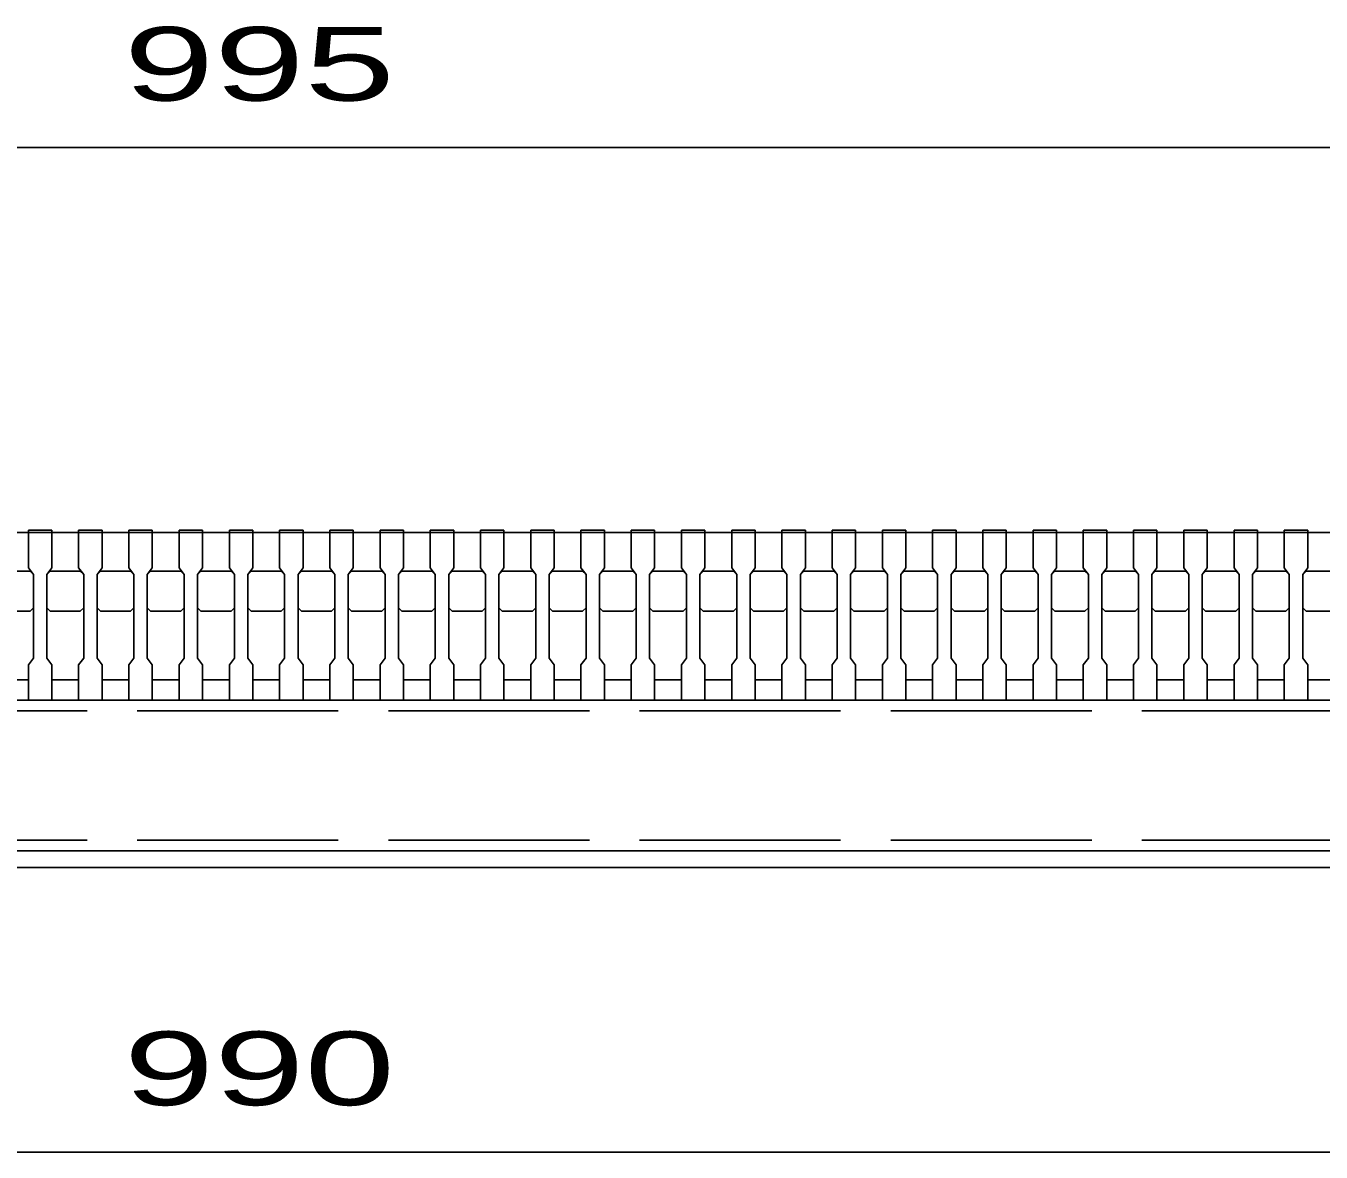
# Model space of a CAD drawing. Units: millimetres, scale not verified. Extents: x -1820 to 1731, y -1282 to 1054.
# Drawn here: x -999.8 to -613, y -767.5 to -431.2 of the extents above; entities that cross this region are included whole.
import ezdxf
from ezdxf.enums import TextEntityAlignment as Align

# ---------------------------------------------------------------- set-up
doc = ezdxf.new("R2010")
doc.units = ezdxf.units.MM
doc.header["$LTSCALE"] = 10
doc.linetypes.add('DASHED', pattern=[7.5, 6, -1.5])
doc.layers.add('16', color=3, linetype='Continuous', lineweight=25)
doc.layers.add('22', color=4, linetype='Continuous', lineweight=25)
doc.styles.add('ベクトル', font='')
doc.styles.get('ベクトル').set_extended_font_data('ベクトル')

msp = doc.modelspace()

# ---------------------------------------------------------------- linework, layer by layer
at = {"layer": '16'}
for p, q in [((-1419, -582.5), (-424, -582.5)), ((-999, -582.5), (-999, -581.8)), ((-999, -581.8), (-992, -581.8)), ((-999, -582.5), (-999, -593)), ((-992, -582.5), (-999, -582.5)), ((-992, -581.8), (-992, -582.5)), ((-992, -593), (-992, -582.5)), ((-984, -582.5), (-984, -581.8)), ((-984, -581.8), (-977, -581.8)), ((-984, -582.5), (-984, -593)), ((-977, -582.5), (-984, -582.5)), ((-977, -581.8), (-977, -582.5)), ((-977, -593), (-977, -582.5)), ((-969, -582.5), (-969, -581.8)), ((-969, -581.8), (-962, -581.8)), ((-969, -582.5), (-969, -593)), ((-962, -582.5), (-969, -582.5)), ((-962, -581.8), (-962, -582.5)), ((-962, -593), (-962, -582.5)), ((-954, -582.5), (-954, -581.8)), ((-954, -581.8), (-947, -581.8)), ((-954, -582.5), (-954, -593)), ((-947, -582.5), (-954, -582.5)), ((-947, -581.8), (-947, -582.5)), ((-947, -593), (-947, -582.5)), ((-939, -582.5), (-939, -581.8)), ((-939, -581.8), (-932, -581.8)), ((-939, -582.5), (-939, -593)), ((-932, -582.5), (-939, -582.5)), ((-932, -581.8), (-932, -582.5)), ((-932, -593), (-932, -582.5)), ((-924, -582.5), (-924, -581.8)), ((-924, -581.8), (-917, -581.8)), ((-924, -582.5), (-924, -593)), ((-917, -582.5), (-924, -582.5)), ((-917, -581.8), (-917, -582.5)), ((-917, -593), (-917, -582.5)), ((-909, -582.5), (-909, -581.8)), ((-909, -581.8), (-902, -581.8)), ((-909, -582.5), (-909, -593)), ((-902, -582.5), (-909, -582.5)), ((-902, -581.8), (-902, -582.5)), ((-902, -593), (-902, -582.5)), ((-894, -582.5), (-894, -581.8)), ((-894, -581.8), (-887, -581.8)), ((-894, -582.5), (-894, -593)), ((-887, -582.5), (-894, -582.5)), ((-887, -581.8), (-887, -582.5)), ((-887, -593), (-887, -582.5)), ((-879, -582.5), (-879, -581.8)), ((-879, -581.8), (-872, -581.8)), ((-879, -582.5), (-879, -593)), ((-872, -582.5), (-879, -582.5)), ((-872, -581.8), (-872, -582.5)), ((-872, -593), (-872, -582.5)), ((-864, -582.5), (-864, -581.8)), ((-864, -581.8), (-857, -581.8)), ((-864, -582.5), (-864, -593)), ((-857, -582.5), (-864, -582.5)), ((-857, -581.8), (-857, -582.5)), ((-857, -593), (-857, -582.5)), ((-849, -582.5), (-849, -581.8)), ((-849, -581.8), (-842, -581.8)), ((-849, -582.5), (-849, -593)), ((-842, -582.5), (-849, -582.5)), ((-842, -581.8), (-842, -582.5)), ((-842, -593), (-842, -582.5)), ((-834, -582.5), (-834, -581.8)), ((-834, -581.8), (-827, -581.8)), ((-834, -582.5), (-834, -593)), ((-827, -582.5), (-834, -582.5)), ((-827, -581.8), (-827, -582.5)), ((-827, -593), (-827, -582.5)), ((-819, -582.5), (-819, -581.8)), ((-819, -581.8), (-812, -581.8)), ((-819, -582.5), (-819, -593)), ((-812, -582.5), (-819, -582.5)), ((-812, -581.8), (-812, -582.5)), ((-812, -593), (-812, -582.5)), ((-804, -582.5), (-804, -581.8)), ((-804, -581.8), (-797, -581.8)), ((-804, -582.5), (-804, -593)), ((-797, -582.5), (-804, -582.5)), ((-797, -581.8), (-797, -582.5)), ((-797, -593), (-797, -582.5)), ((-789, -582.5), (-789, -581.8)), ((-789, -581.8), (-782, -581.8)), ((-789, -582.5), (-789, -593)), ((-782, -582.5), (-789, -582.5)), ((-782, -581.8), (-782, -582.5)), ((-782, -593), (-782, -582.5)), ((-774, -582.5), (-774, -581.8)), ((-774, -581.8), (-767, -581.8)), ((-774, -582.5), (-774, -593)), ((-767, -582.5), (-774, -582.5)), ((-767, -581.8), (-767, -582.5)), ((-767, -593), (-767, -582.5)), ((-759, -582.5), (-759, -581.8)), ((-759, -581.8), (-752, -581.8)), ((-759, -582.5), (-759, -593)), ((-752, -582.5), (-759, -582.5)), ((-752, -581.8), (-752, -582.5)), ((-752, -593), (-752, -582.5)), ((-744, -582.5), (-744, -581.8)), ((-744, -581.8), (-737, -581.8)), ((-744, -582.5), (-744, -593)), ((-737, -582.5), (-744, -582.5)), ((-737, -581.8), (-737, -582.5)), ((-737, -593), (-737, -582.5)), ((-729, -582.5), (-729, -581.8)), ((-729, -581.8), (-722, -581.8)), ((-729, -582.5), (-729, -593)), ((-722, -582.5), (-729, -582.5)), ((-722, -581.8), (-722, -582.5)), ((-722, -593), (-722, -582.5)), ((-714, -582.5), (-714, -581.8)), ((-714, -581.8), (-707, -581.8)), ((-714, -582.5), (-714, -593)), ((-707, -582.5), (-714, -582.5)), ((-707, -581.8), (-707, -582.5)), ((-707, -593), (-707, -582.5)), ((-699, -582.5), (-699, -581.8)), ((-699, -581.8), (-692, -581.8)), ((-699, -582.5), (-699, -593)), ((-692, -582.5), (-699, -582.5)), ((-692, -581.8), (-692, -582.5)), ((-692, -593), (-692, -582.5)), ((-684, -582.5), (-684, -581.8)), ((-684, -581.8), (-677, -581.8)), ((-684, -582.5), (-684, -593)), ((-677, -582.5), (-684, -582.5)), ((-677, -581.8), (-677, -582.5)), ((-677, -593), (-677, -582.5)), ((-669, -582.5), (-669, -581.8)), ((-669, -581.8), (-662, -581.8)), ((-669, -582.5), (-669, -593)), ((-662, -582.5), (-669, -582.5)), ((-662, -581.8), (-662, -582.5)), ((-662, -593), (-662, -582.5)), ((-654, -582.5), (-654, -581.8)), ((-654, -581.8), (-647, -581.8)), ((-654, -582.5), (-654, -593)), ((-647, -582.5), (-654, -582.5)), ((-647, -581.8), (-647, -582.5)), ((-647, -593), (-647, -582.5)), ((-639, -582.5), (-639, -581.8)), ((-639, -581.8), (-632, -581.8)), ((-639, -582.5), (-639, -593)), ((-632, -582.5), (-639, -582.5)), ((-632, -581.8), (-632, -582.5)), ((-632, -593), (-632, -582.5)), ((-624, -582.5), (-624, -581.8)), ((-624, -581.8), (-617, -581.8)), ((-624, -582.5), (-624, -593)), ((-617, -582.5), (-624, -582.5)), ((-617, -581.8), (-617, -582.5)), ((-617, -593), (-617, -582.5)), ((-1007.5, -594), (-998.5, -594)), ((-999, -593), (-997.5, -595)), ((-998.5, -594), (-997.5, -595)), ((-997.5, -595), (-997.5, -620)), ((-993.5, -595), (-992, -593)), ((-993.5, -595), (-992.5, -594)), ((-993.5, -620), (-993.5, -595)), ((-992.5, -594), (-983.5, -594)), ((-984, -593), (-982.5, -595)), ((-983.5, -594), (-982.5, -595)), ((-982.5, -595), (-982.5, -620)), ((-978.5, -595), (-977, -593)), ((-978.5, -595), (-977.5, -594)), ((-978.5, -620), (-978.5, -595)), ((-977.5, -594), (-968.5, -594)), ((-969, -593), (-967.5, -595)), ((-968.5, -594), (-967.5, -595)), ((-967.5, -595), (-967.5, -620)), ((-963.5, -595), (-962, -593)), ((-963.5, -595), (-962.5, -594)), ((-963.5, -620), (-963.5, -595)), ((-962.5, -594), (-953.5, -594)), ((-954, -593), (-952.5, -595)), ((-953.5, -594), (-952.5, -595)), ((-952.5, -595), (-952.5, -620)), ((-948.5, -595), (-947, -593)), ((-948.5, -595), (-947.5, -594)), ((-948.5, -620), (-948.5, -595)), ((-947.5, -594), (-938.5, -594)), ((-939, -593), (-937.5, -595)), ((-938.5, -594), (-937.5, -595)), ((-937.5, -595), (-937.5, -620)), ((-933.5, -595), (-932, -593)), ((-933.5, -595), (-932.5, -594)), ((-933.5, -620), (-933.5, -595)), ((-932.5, -594), (-923.5, -594)), ((-924, -593), (-922.5, -595)), ((-923.5, -594), (-922.5, -595)), ((-922.5, -595), (-922.5, -620)), ((-918.5, -595), (-917, -593)), ((-918.5, -595), (-917.5, -594)), ((-918.5, -620), (-918.5, -595)), ((-917.5, -594), (-908.5, -594)), ((-909, -593), (-907.5, -595)), ((-908.5, -594), (-907.5, -595)), ((-907.5, -595), (-907.5, -620)), ((-903.5, -595), (-902, -593)), ((-903.5, -595), (-902.5, -594)), ((-903.5, -620), (-903.5, -595)), ((-902.5, -594), (-893.5, -594)), ((-894, -593), (-892.5, -595)), ((-893.5, -594), (-892.5, -595)), ((-892.5, -595), (-892.5, -620)), ((-888.5, -595), (-887, -593)), ((-888.5, -595), (-887.5, -594)), ((-888.5, -620), (-888.5, -595)), ((-887.5, -594), (-878.5, -594)), ((-879, -593), (-877.5, -595)), ((-878.5, -594), (-877.5, -595)), ((-877.5, -595), (-877.5, -620)), ((-873.5, -595), (-872, -593)), ((-873.5, -595), (-872.5, -594)), ((-873.5, -620), (-873.5, -595)), ((-872.5, -594), (-863.5, -594)), ((-864, -593), (-862.5, -595)), ((-863.5, -594), (-862.5, -595)), ((-862.5, -595), (-862.5, -620)), ((-858.5, -595), (-857, -593)), ((-858.5, -595), (-857.5, -594)), ((-858.5, -620), (-858.5, -595)), ((-857.5, -594), (-848.5, -594)), ((-849, -593), (-847.5, -595)), ((-848.5, -594), (-847.5, -595)), ((-847.5, -595), (-847.5, -620)), ((-843.5, -595), (-842, -593)), ((-843.5, -595), (-842.5, -594)), ((-843.5, -620), (-843.5, -595)), ((-842.5, -594), (-833.5, -594)), ((-834, -593), (-832.5, -595)), ((-833.5, -594), (-832.5, -595)), ((-832.5, -595), (-832.5, -620)), ((-828.5, -595), (-827, -593)), ((-828.5, -595), (-827.5, -594)), ((-828.5, -620), (-828.5, -595)), ((-827.5, -594), (-818.5, -594)), ((-819, -593), (-817.5, -595)), ((-818.5, -594), (-817.5, -595)), ((-817.5, -595), (-817.5, -620)), ((-813.5, -595), (-812, -593)), ((-813.5, -595), (-812.5, -594)), ((-813.5, -620), (-813.5, -595)), ((-812.5, -594), (-803.5, -594)), ((-804, -593), (-802.5, -595)), ((-803.5, -594), (-802.5, -595)), ((-802.5, -595), (-802.5, -620)), ((-798.5, -595), (-797, -593)), ((-798.5, -595), (-797.5, -594)), ((-798.5, -620), (-798.5, -595)), ((-797.5, -594), (-788.5, -594)), ((-789, -593), (-787.5, -595)), ((-788.5, -594), (-787.5, -595)), ((-787.5, -595), (-787.5, -620)), ((-783.5, -595), (-782, -593)), ((-783.5, -595), (-782.5, -594)), ((-783.5, -620), (-783.5, -595)), ((-782.5, -594), (-773.5, -594)), ((-774, -593), (-772.5, -595)), ((-773.5, -594), (-772.5, -595)), ((-772.5, -595), (-772.5, -620)), ((-768.5, -595), (-767, -593)), ((-768.5, -595), (-767.5, -594)), ((-768.5, -620), (-768.5, -595)), ((-767.5, -594), (-758.5, -594)), ((-759, -593), (-757.5, -595)), ((-758.5, -594), (-757.5, -595)), ((-757.5, -595), (-757.5, -620)), ((-753.5, -595), (-752, -593)), ((-753.5, -595), (-752.5, -594)), ((-753.5, -620), (-753.5, -595)), ((-752.5, -594), (-743.5, -594)), ((-744, -593), (-742.5, -595)), ((-743.5, -594), (-742.5, -595)), ((-742.5, -595), (-742.5, -620)), ((-738.5, -595), (-737, -593)), ((-738.5, -595), (-737.5, -594)), ((-738.5, -620), (-738.5, -595)), ((-737.5, -594), (-728.5, -594)), ((-729, -593), (-727.5, -595)), ((-728.5, -594), (-727.5, -595)), ((-727.5, -595), (-727.5, -620)), ((-723.5, -595), (-722, -593)), ((-723.5, -595), (-722.5, -594)), ((-723.5, -620), (-723.5, -595)), ((-722.5, -594), (-713.5, -594)), ((-714, -593), (-712.5, -595)), ((-713.5, -594), (-712.5, -595)), ((-712.5, -595), (-712.5, -620)), ((-708.5, -595), (-707, -593)), ((-708.5, -595), (-707.5, -594)), ((-708.5, -620), (-708.5, -595)), ((-707.5, -594), (-698.5, -594)), ((-699, -593), (-697.5, -595)), ((-698.5, -594), (-697.5, -595)), ((-697.5, -595), (-697.5, -620)), ((-693.5, -595), (-692, -593)), ((-693.5, -595), (-692.5, -594)), ((-693.5, -620), (-693.5, -595)), ((-692.5, -594), (-683.5, -594)), ((-684, -593), (-682.5, -595)), ((-683.5, -594), (-682.5, -595)), ((-682.5, -595), (-682.5, -620)), ((-678.5, -595), (-677, -593)), ((-678.5, -595), (-677.5, -594)), ((-678.5, -620), (-678.5, -595)), ((-677.5, -594), (-668.5, -594)), ((-669, -593), (-667.5, -595)), ((-668.5, -594), (-667.5, -595)), ((-667.5, -595), (-667.5, -620)), ((-663.5, -595), (-662, -593)), ((-663.5, -595), (-662.5, -594)), ((-663.5, -620), (-663.5, -595)), ((-662.5, -594), (-653.5, -594)), ((-654, -593), (-652.5, -595)), ((-653.5, -594), (-652.5, -595)), ((-652.5, -595), (-652.5, -620)), ((-648.5, -595), (-647, -593)), ((-648.5, -595), (-647.5, -594)), ((-648.5, -620), (-648.5, -595)), ((-647.5, -594), (-638.5, -594)), ((-639, -593), (-637.5, -595)), ((-638.5, -594), (-637.5, -595)), ((-637.5, -595), (-637.5, -620)), ((-633.5, -595), (-632, -593)), ((-633.5, -595), (-632.5, -594)), ((-633.5, -620), (-633.5, -595)), ((-632.5, -594), (-623.5, -594)), ((-624, -593), (-622.5, -595)), ((-623.5, -594), (-622.5, -595)), ((-622.5, -595), (-622.5, -620)), ((-618.5, -595), (-617, -593)), ((-618.5, -595), (-617.5, -594)), ((-618.5, -620), (-618.5, -595)), ((-617.5, -594), (-608.5, -594)), ((-998.5, -606), (-1007.5, -606)), ((-997.5, -605), (-998.5, -606)), ((-992.5, -606), (-993.5, -605)), ((-983.5, -606), (-992.5, -606)), ((-982.5, -605), (-983.5, -606)), ((-977.5, -606), (-978.5, -605)), ((-968.5, -606), (-977.5, -606)), ((-967.5, -605), (-968.5, -606)), ((-962.5, -606), (-963.5, -605)), ((-953.5, -606), (-962.5, -606)), ((-952.5, -605), (-953.5, -606)), ((-947.5, -606), (-948.5, -605)), ((-938.5, -606), (-947.5, -606)), ((-937.5, -605), (-938.5, -606)), ((-932.5, -606), (-933.5, -605)), ((-923.5, -606), (-932.5, -606)), ((-922.5, -605), (-923.5, -606)), ((-917.5, -606), (-918.5, -605)), ((-908.5, -606), (-917.5, -606)), ((-907.5, -605), (-908.5, -606)), ((-902.5, -606), (-903.5, -605)), ((-893.5, -606), (-902.5, -606)), ((-892.5, -605), (-893.5, -606)), ((-887.5, -606), (-888.5, -605)), ((-878.5, -606), (-887.5, -606)), ((-877.5, -605), (-878.5, -606)), ((-872.5, -606), (-873.5, -605)), ((-863.5, -606), (-872.5, -606)), ((-862.5, -605), (-863.5, -606)), ((-857.5, -606), (-858.5, -605)), ((-848.5, -606), (-857.5, -606)), ((-847.5, -605), (-848.5, -606)), ((-842.5, -606), (-843.5, -605)), ((-833.5, -606), (-842.5, -606)), ((-832.5, -605), (-833.5, -606)), ((-827.5, -606), (-828.5, -605)), ((-818.5, -606), (-827.5, -606)), ((-817.5, -605), (-818.5, -606)), ((-812.5, -606), (-813.5, -605)), ((-803.5, -606), (-812.5, -606)), ((-802.5, -605), (-803.5, -606)), ((-797.5, -606), (-798.5, -605)), ((-788.5, -606), (-797.5, -606)), ((-787.5, -605), (-788.5, -606)), ((-782.5, -606), (-783.5, -605)), ((-773.5, -606), (-782.5, -606)), ((-772.5, -605), (-773.5, -606)), ((-767.5, -606), (-768.5, -605)), ((-758.5, -606), (-767.5, -606)), ((-757.5, -605), (-758.5, -606)), ((-752.5, -606), (-753.5, -605)), ((-743.5, -606), (-752.5, -606)), ((-742.5, -605), (-743.5, -606)), ((-737.5, -606), (-738.5, -605)), ((-728.5, -606), (-737.5, -606)), ((-727.5, -605), (-728.5, -606)), ((-722.5, -606), (-723.5, -605)), ((-713.5, -606), (-722.5, -606)), ((-712.5, -605), (-713.5, -606)), ((-707.5, -606), (-708.5, -605)), ((-698.5, -606), (-707.5, -606)), ((-697.5, -605), (-698.5, -606)), ((-692.5, -606), (-693.5, -605)), ((-683.5, -606), (-692.5, -606)), ((-682.5, -605), (-683.5, -606)), ((-677.5, -606), (-678.5, -605)), ((-668.5, -606), (-677.5, -606)), ((-667.5, -605), (-668.5, -606)), ((-662.5, -606), (-663.5, -605)), ((-653.5, -606), (-662.5, -606)), ((-652.5, -605), (-653.5, -606)), ((-647.5, -606), (-648.5, -605)), ((-638.5, -606), (-647.5, -606)), ((-637.5, -605), (-638.5, -606)), ((-632.5, -606), (-633.5, -605)), ((-623.5, -606), (-632.5, -606)), ((-622.5, -605), (-623.5, -606)), ((-617.5, -606), (-618.5, -605)), ((-608.5, -606), (-617.5, -606)), ((-997.5, -620), (-999, -622)), ((-999, -622), (-999, -632.5)), ((-992, -622), (-993.5, -620)), ((-992, -632.5), (-992, -622)), ((-982.5, -620), (-984, -622)), ((-984, -622), (-984, -632.5)), ((-977, -622), (-978.5, -620)), ((-977, -632.5), (-977, -622)), ((-967.5, -620), (-969, -622)), ((-969, -622), (-969, -632.5)), ((-962, -622), (-963.5, -620)), ((-962, -632.5), (-962, -622)), ((-952.5, -620), (-954, -622)), ((-954, -622), (-954, -632.5)), ((-947, -622), (-948.5, -620)), ((-947, -632.5), (-947, -622)), ((-937.5, -620), (-939, -622)), ((-939, -622), (-939, -632.5)), ((-932, -622), (-933.5, -620)), ((-932, -632.5), (-932, -622)), ((-922.5, -620), (-924, -622)), ((-924, -622), (-924, -632.5)), ((-917, -622), (-918.5, -620)), ((-917, -632.5), (-917, -622)), ((-907.5, -620), (-909, -622)), ((-909, -622), (-909, -632.5)), ((-902, -622), (-903.5, -620)), ((-902, -632.5), (-902, -622)), ((-892.5, -620), (-894, -622)), ((-894, -622), (-894, -632.5)), ((-887, -622), (-888.5, -620)), ((-887, -632.5), (-887, -622)), ((-877.5, -620), (-879, -622)), ((-879, -622), (-879, -632.5)), ((-872, -622), (-873.5, -620)), ((-872, -632.5), (-872, -622)), ((-862.5, -620), (-864, -622)), ((-864, -622), (-864, -632.5)), ((-857, -622), (-858.5, -620)), ((-857, -632.5), (-857, -622)), ((-847.5, -620), (-849, -622)), ((-849, -622), (-849, -632.5)), ((-842, -622), (-843.5, -620)), ((-842, -632.5), (-842, -622)), ((-832.5, -620), (-834, -622)), ((-834, -622), (-834, -632.5)), ((-827, -622), (-828.5, -620)), ((-827, -632.5), (-827, -622)), ((-817.5, -620), (-819, -622)), ((-819, -622), (-819, -632.5)), ((-812, -622), (-813.5, -620)), ((-812, -632.5), (-812, -622)), ((-802.5, -620), (-804, -622)), ((-804, -622), (-804, -632.5)), ((-797, -622), (-798.5, -620)), ((-797, -632.5), (-797, -622)), ((-787.5, -620), (-789, -622)), ((-789, -622), (-789, -632.5)), ((-782, -622), (-783.5, -620)), ((-782, -632.5), (-782, -622)), ((-772.5, -620), (-774, -622)), ((-774, -622), (-774, -632.5)), ((-767, -622), (-768.5, -620)), ((-767, -632.5), (-767, -622)), ((-757.5, -620), (-759, -622)), ((-759, -622), (-759, -632.5)), ((-752, -622), (-753.5, -620)), ((-752, -632.5), (-752, -622)), ((-742.5, -620), (-744, -622)), ((-744, -622), (-744, -632.5)), ((-737, -622), (-738.5, -620)), ((-737, -632.5), (-737, -622)), ((-727.5, -620), (-729, -622)), ((-729, -622), (-729, -632.5)), ((-722, -622), (-723.5, -620)), ((-722, -632.5), (-722, -622)), ((-712.5, -620), (-714, -622)), ((-714, -622), (-714, -632.5)), ((-707, -622), (-708.5, -620)), ((-707, -632.5), (-707, -622)), ((-697.5, -620), (-699, -622)), ((-699, -622), (-699, -632.5)), ((-692, -622), (-693.5, -620)), ((-692, -632.5), (-692, -622)), ((-682.5, -620), (-684, -622)), ((-684, -622), (-684, -632.5)), ((-677, -622), (-678.5, -620)), ((-677, -632.5), (-677, -622)), ((-667.5, -620), (-669, -622)), ((-669, -622), (-669, -632.5)), ((-662, -622), (-663.5, -620)), ((-662, -632.5), (-662, -622)), ((-652.5, -620), (-654, -622)), ((-654, -622), (-654, -632.5)), ((-647, -622), (-648.5, -620)), ((-647, -632.5), (-647, -622)), ((-637.5, -620), (-639, -622)), ((-639, -622), (-639, -632.5)), ((-632, -622), (-633.5, -620)), ((-632, -632.5), (-632, -622)), ((-622.5, -620), (-624, -622)), ((-624, -622), (-624, -632.5)), ((-617, -622), (-618.5, -620)), ((-617, -632.5), (-617, -622)), ((-1007, -626.5), (-999, -626.5)), ((-992, -626.5), (-984, -626.5)), ((-977, -626.5), (-969, -626.5)), ((-962, -626.5), (-954, -626.5)), ((-947, -626.5), (-939, -626.5)), ((-932, -626.5), (-924, -626.5)), ((-917, -626.5), (-909, -626.5)), ((-902, -626.5), (-894, -626.5)), ((-887, -626.5), (-879, -626.5)), ((-872, -626.5), (-864, -626.5)), ((-857, -626.5), (-849, -626.5)), ((-842, -626.5), (-834, -626.5)), ((-827, -626.5), (-819, -626.5)), ((-812, -626.5), (-804, -626.5)), ((-797, -626.5), (-789, -626.5)), ((-782, -626.5), (-774, -626.5)), ((-767, -626.5), (-759, -626.5)), ((-752, -626.5), (-744, -626.5)), ((-737, -626.5), (-729, -626.5)), ((-722, -626.5), (-714, -626.5)), ((-707, -626.5), (-699, -626.5)), ((-692, -626.5), (-684, -626.5)), ((-677, -626.5), (-669, -626.5)), ((-662, -626.5), (-654, -626.5)), ((-647, -626.5), (-639, -626.5)), ((-632, -626.5), (-624, -626.5)), ((-617, -626.5), (-609, -626.5)), ((-1416.5, -632.5), (-426.5, -632.5)), ((-999, -632.5), (-992, -632.5)), ((-984, -632.5), (-977, -632.5)), ((-969, -632.5), (-962, -632.5)), ((-954, -632.5), (-947, -632.5)), ((-939, -632.5), (-932, -632.5)), ((-924, -632.5), (-917, -632.5)), ((-909, -632.5), (-902, -632.5)), ((-894, -632.5), (-887, -632.5)), ((-879, -632.5), (-872, -632.5)), ((-864, -632.5), (-857, -632.5)), ((-849, -632.5), (-842, -632.5)), ((-834, -632.5), (-827, -632.5)), ((-819, -632.5), (-812, -632.5)), ((-804, -632.5), (-797, -632.5)), ((-789, -632.5), (-782, -632.5)), ((-774, -632.5), (-767, -632.5)), ((-759, -632.5), (-752, -632.5)), ((-744, -632.5), (-737, -632.5)), ((-729, -632.5), (-722, -632.5)), ((-714, -632.5), (-707, -632.5)), ((-699, -632.5), (-692, -632.5)), ((-684, -632.5), (-677, -632.5)), ((-669, -632.5), (-662, -632.5)), ((-654, -632.5), (-647, -632.5)), ((-639, -632.5), (-632, -632.5)), ((-624, -632.5), (-617, -632.5)), ((-426.5, -677.5), (-1416.5, -677.5)), ((-426.5, -677.5), (-1416.5, -677.5)), ((-1416.5, -682.5), (-426.5, -682.5))]:
    msp.add_line(p, q, dxfattribs=at)
at = {"layer": '16', "linetype": 'DASHED'}
for p, q in [((-1416.5, -635.7), (-426.5, -635.7)), ((-1416.5, -674.3), (-426.5, -674.3))]:
    msp.add_line(p, q, dxfattribs=at)
at = {"layer": '22'}
for p, q in [((-1419, -467.5), (-424, -467.5)), ((-1416.5, -767.5), (-426.5, -767.5))]:
    msp.add_line(p, q, dxfattribs=at)

# ---------------------------------------------------------------- texts
at = {"layer": '22', "color": 2, "style": 'ベクトル', "width": 1.65}
for s, p in [(' 995 ', (-984, -442.5)), (' 990 ', (-984, -742.5))]:
    msp.add_text(s, height=21.99, dxfattribs=at).set_placement(p, align=Align.MIDDLE_LEFT)

doc.saveas('drawing.dxf')
